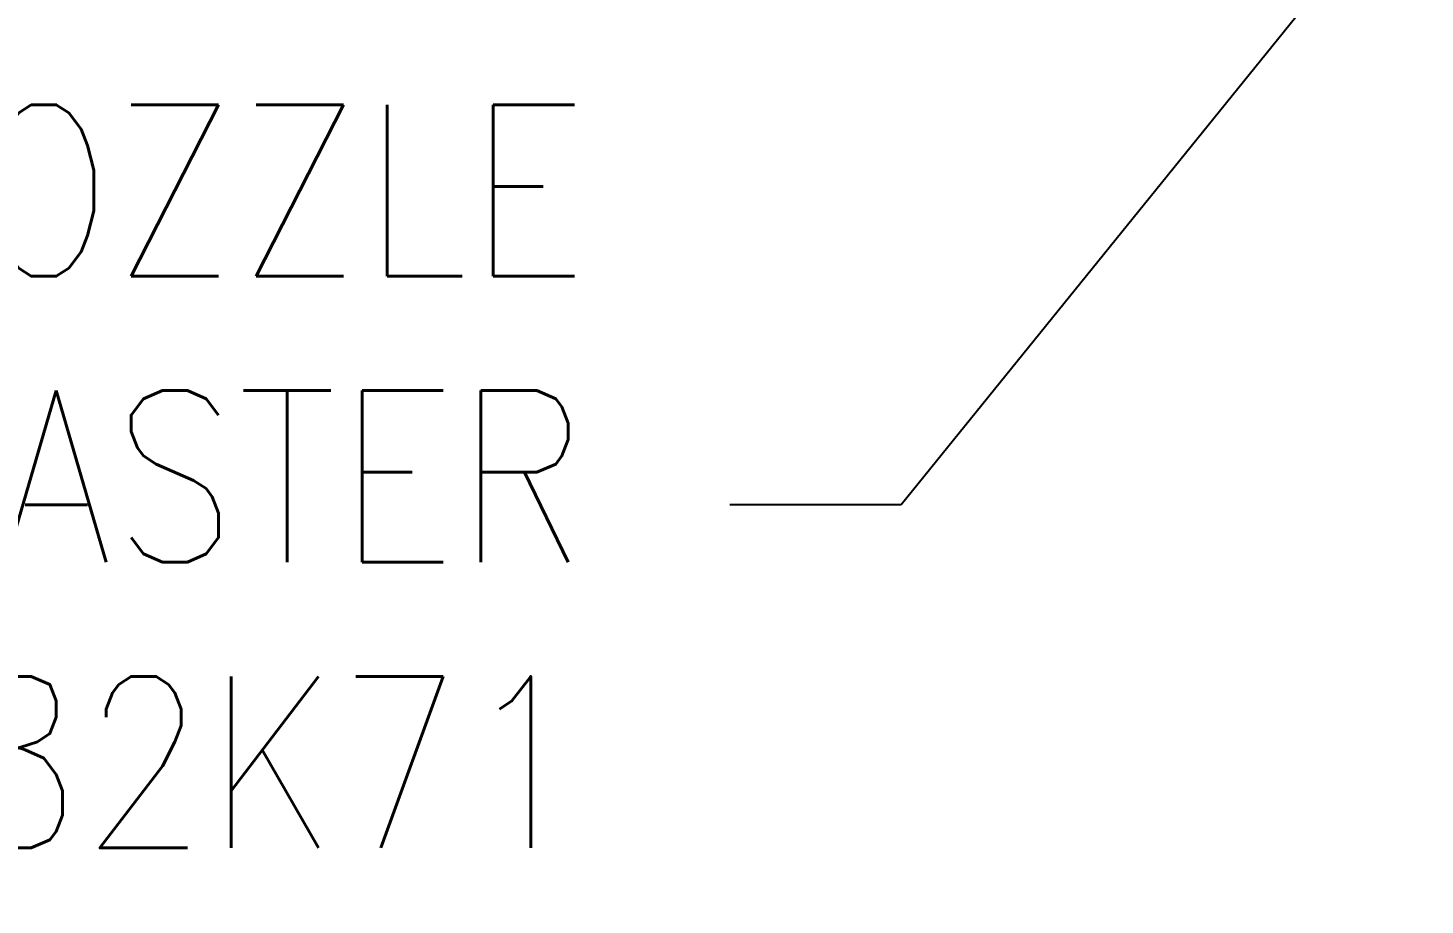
# Model space of a CAD drawing. Extents: x -36 to 1116, y 36 to 900.
# Drawn here: x 942.53 to 989.48, y 410.58 to 440.04 of the extents above; entities that cross this region are included whole.
import ezdxf

# ---------------------------------------------------------------- set-up
doc = ezdxf.new("R2010")
doc.units = 0
doc.header["$LTSCALE"] = 12
doc.header["$MEASUREMENT"] = 0
doc.layers.add('DIM', color=1, linetype='CONTINUOUS')
doc.styles.add('ROMANS', font='ROMANS.shx', dxfattribs={"width": 0.85, "height": 5.76})
doc.styles.get("Standard").update_dxf_attribs({"font": 'sanss___.ttf'})
doc.dimstyles.get("Standard").update_dxf_attribs({"dimtxt": 0.18, "dimasz": 0.18, "dimexe": 0.18, "dimexo": 0.0625, "dimgap": 0.09, "dimtad": 0, "dimtih": 1, "dimtoh": 1, "dimdec": 4, "dimzin": 0, "dimdsep": 46, "dimtxsty": 'Standard', "dimcen": 0.09, "dimadec": 0, "dimazin": 0, "dimtfac": 1, "dimtdec": 4, "dimtofl": 0, "dimtmove": 0, "dimatfit": 3, "dimfxl": 1, "dimtolj": 1, "dimtzin": 0, "dimarcsym": 0})

msp = doc.modelspace()

# ---------------------------------------------------------------- texts
at = {"layer": 'DIM', "insert": (961.31468, 424.01961), "char_height": 5.76, "attachment_point": 6, "style": 'ROMANS'}
msp.add_mtext('SPRAY NOZZLE\\PMcMASTER\\PPART#3282K71 ', dxfattribs=at)

# ---------------------------------------------------------------- leaders
at = {"layer": 'DIM', "annotation_type": 0, "has_hookline": 1, "hookline_direction": 1, "text_width": 54.55543}
msp.add_leader([(989.48384, 445.76688), (971.87468, 424.01961), (966.11468, 424.01961)], dimstyle='Standard', override={"dimscale": 48, "dimtxt": 5.76, "dimasz": 0.12, "dimexe": 0.0625, "dimexo": 0.125, "dimgap": 0.1, "dimlfac": 0.083333, "dimzin": 3, "dimlunit": 4, "dimpost": '\\X', "dimtxsty": 'ROMANS', "dimcen": 0}, dxfattribs=at)

doc.saveas('drawing.dxf')
